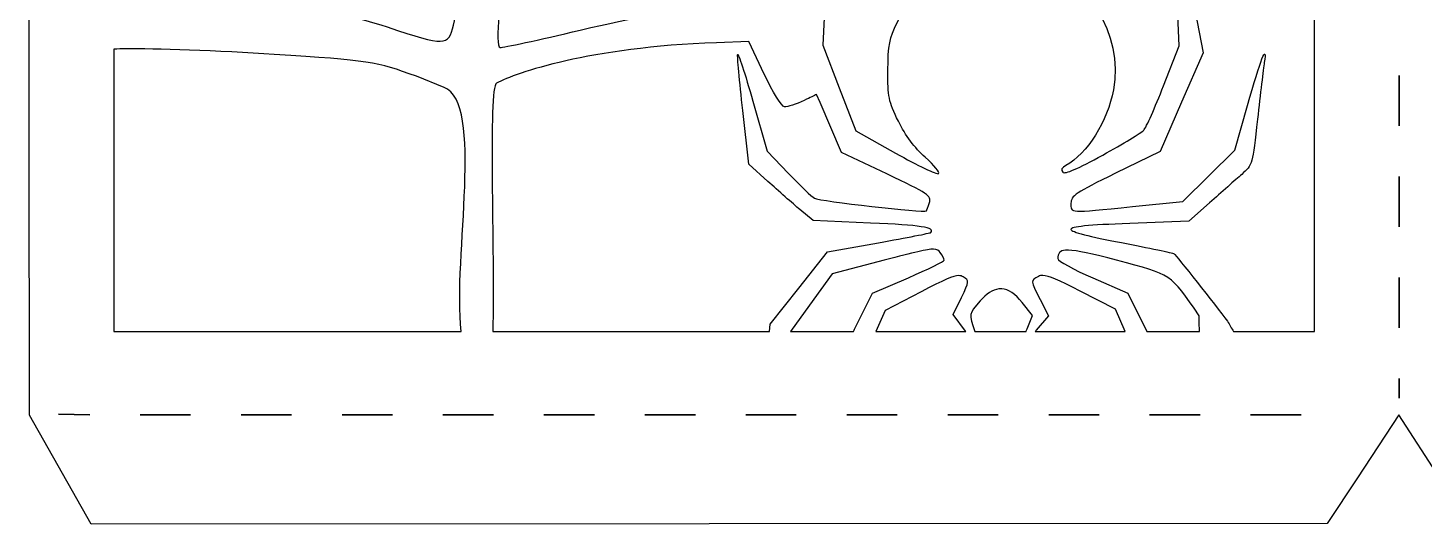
# Model space of a CAD drawing. Header units: centimetres. Extents: x -9.8 to 9.8, y -10.5 to 10.5.
# Drawn here: x -9.85 to -0.16, y -10.53 to -7.08 of the extents above; entities that cross this region are included whole.
import ezdxf

# ---------------------------------------------------------------- set-up
doc = ezdxf.new("R2010")
doc.units = ezdxf.units.CM
doc.header["$MEASUREMENT"] = 0
doc.layers.add('Layer 1', color=7, linetype='Continuous')

msp = doc.modelspace()

# ---------------------------------------------------------------- linework, layer by layer
at = {"layer": 'Layer 1'}
for points, knots in [([(-9.84705, -0.26086), (-9.84705, -0.26086), (-9.83713, -9.77098), (-9.83713, -9.77098), (-9.83713, -9.77098), (-9.83713, -9.77098), (-9.40884, -10.52752), (-9.40884, -10.52752), (-9.40884, -10.52752), (-9.40884, -10.52752), (-0.8289, -10.52421), (-0.8289, -10.52421), (-0.8289, -10.52421), (-0.8289, -10.52421), (-0.61971, -10.20754), (-0.61971, -10.20754), (-0.61971, -10.20754), (-0.61971, -10.20754), (-0.33198, -9.77015), (-0.33198, -9.77015), (-0.33198, -9.77015), (-0.33198, -9.77015), (-0.04838, -10.20919), (-0.04838, -10.20919), (-0.04838, -10.20919), (-0.04838, -10.20919), (0.15585, -10.52421), (0.15585, -10.52421), (0.15585, -10.52421), (0.15585, -10.52421), (8.58531, -10.5209), (8.58531, -10.5209), (8.58531, -10.5209), (8.58531, -10.5209), (8.99771, -10.00302), (9.18641, -9.78585), (9.18641, -9.78585), (9.18641, -9.78585), (9.8272, -9.26339), (9.8272, -9.26339), (9.8272, -9.26339), (9.8272, -9.26339), (9.81035, -0.86758), (9.81035, -0.86758), (9.81035, -0.86758), (9.81035, -0.86758), (9.16657, -0.26085), (9.16657, -0.26085), (9.16657, -0.26085), (9.16657, -0.26085), (9.16657, -0.26168), (9.16657, -0.26168), (9.16657, -0.26168), (9.16657, -0.26168), (-0.32205, -0.26168), (-0.32205, -0.26168), (-0.32205, -0.26168), (-0.32205, -0.26168), (-0.32205, -0.26085), (-0.32205, -0.26085), (-0.32205, -0.26085), (-0.32205, -0.26085), (-9.84705, -0.26086), (-9.84705, -0.26086)], [0, 0, 0, 0, 0.0588235, 0.0588235, 0.0588235, 0.0588235, 0.1176471, 0.1176471, 0.1176471, 0.1176471, 0.1764706, 0.1764706, 0.1764706, 0.1764706, 0.2352941, 0.2352941, 0.2352941, 0.2352941, 0.2941176, 0.2941176, 0.2941176, 0.2941176, 0.3529412, 0.3529412, 0.3529412, 0.3529412, 0.4117647, 0.4117647, 0.4117647, 0.4117647, 0.4705882, 0.4705882, 0.4705882, 0.4705882, 0.5294118, 0.5294118, 0.5294118, 0.5294118, 0.5882353, 0.5882353, 0.5882353, 0.5882353, 0.6470588, 0.6470588, 0.6470588, 0.6470588, 0.7058824, 0.7058824, 0.7058824, 0.7058824, 0.7647059, 0.7647059, 0.7647059, 0.7647059, 0.8235294, 0.8235294, 0.8235294, 0.8235294, 0.8823529, 0.8823529, 0.8823529, 0.8823529, 1, 1, 1, 1]), ([(-3.03568, -5.35823), (-3.03568, -5.35795), (-1.35038, -6.13983), (-0.91736, -6.3405), (-0.91736, -6.3405), (-0.91736, -6.3405), (-0.91736, -9.19139), (-0.91736, -9.19139), (-0.91736, -9.19139), (-0.91736, -9.19139), (-1.48043, -9.19139), (-1.48043, -9.19139), (-1.48043, -9.19139), (-1.49247, -9.16844), (-1.50589, -9.14456), (-1.52177, -9.11946), (-1.52177, -9.11946), (-1.60264, -9.01037), (-1.87827, -8.6619), (-1.89136, -8.65231), (-1.89136, -8.65231), (-1.90031, -8.64575), (-2.06502, -8.61056), (-2.25764, -8.57459), (-2.25764, -8.57459), (-2.47495, -8.53402), (-2.60823, -8.4993), (-2.60821, -8.48281), (-2.60821, -8.48281), (-2.60819, -8.46393), (-2.48969, -8.45206), (-2.19893, -8.44147), (-2.19893, -8.44147), (-2.19893, -8.44147), (-1.78965, -8.42576), (-1.78965, -8.42576), (-1.78965, -8.42576), (-1.78965, -8.42576), (-1.64496, -8.2976), (-1.64496, -8.2976), (-1.64496, -8.2976), (-1.56524, -8.22676), (-1.46457, -8.13794), (-1.42254, -8.10082), (-1.42254, -8.10082), (-1.34669, -8.03381), (-1.34689, -8.03189), (-1.31257, -7.71883), (-1.31257, -7.71883), (-1.29356, -7.54538), (-1.27189, -7.3678), (-1.26544, -7.32444), (-1.26544, -7.32444), (-1.24421, -7.18181), (-1.29128, -7.30177), (-1.38202, -7.62292), (-1.38202, -7.62292), (-1.38202, -7.62292), (-1.47049, -7.93298), (-1.47049, -7.93298), (-1.47049, -7.93298), (-1.47049, -7.93298), (-1.65074, -8.11075), (-1.65074, -8.11075), (-1.65074, -8.11075), (-1.65074, -8.11075), (-1.83099, -8.28934), (-1.83099, -8.28934), (-1.83099, -8.28934), (-1.83099, -8.28934), (-2.17991, -8.32407), (-2.17991, -8.32407), (-2.17991, -8.32407), (-2.63, -8.36937), (-2.60746, -8.37062), (-2.60738, -8.30175), (-2.60738, -8.30175), (-2.60733, -8.25035), (-2.57572, -8.22831), (-2.29815, -8.09339), (-2.29815, -8.09339), (-2.29815, -8.09339), (-1.98809, -7.94291), (-1.98809, -7.94291), (-1.98809, -7.94291), (-1.98809, -7.94291), (-1.83926, -7.60061), (-1.83926, -7.60061), (-1.83926, -7.60061), (-1.83926, -7.60061), (-1.69043, -7.25831), (-1.69043, -7.25831), (-1.69043, -7.25831), (-1.69043, -7.25831), (-1.78469, -6.76552), (-1.78469, -6.76552), (-1.78469, -6.76552), (-1.83629, -6.49465), (-1.88423, -6.2582), (-1.89218, -6.24049), (-1.89218, -6.24049), (-1.90013, -6.22277), (-1.903, -6.28936), (-1.89714, -6.38849), (-1.89714, -6.38849), (-1.89128, -6.48762), (-1.87944, -6.7128), (-1.87151, -6.88872), (-1.87151, -6.88872), (-1.87151, -6.88872), (-1.85663, -7.2087), (-1.85663, -7.2087), (-1.85663, -7.2087), (-1.85663, -7.2087), (-1.96494, -7.48569), (-1.96494, -7.48569), (-1.96494, -7.48569), (-2.0241, -7.63807), (-2.08586, -7.77671), (-2.10219, -7.79409), (-2.10219, -7.79409), (-2.11853, -7.81147), (-2.24641, -7.88904), (-2.38662, -7.9669), (-2.38662, -7.9669), (-2.55817, -8.06216), (-2.64928, -8.10134), (-2.66443, -8.08596), (-2.66443, -8.08596), (-2.67952, -8.07065), (-2.67231, -8.05529), (-2.64211, -8.03883), (-2.64211, -8.03883), (-2.49636, -7.95939), (-2.35253, -7.73142), (-2.31221, -7.51462), (-2.31221, -7.51462), (-2.23963, -7.1244), (-2.49632, -6.72519), (-2.88272, -6.62744), (-2.88272, -6.62744), (-2.92866, -6.61582), (-2.97785, -6.60906), (-3.02824, -6.60594), (-3.02824, -6.60594), (-3.03161, -6.33845), (-3.03387, -5.93558), (-3.03568, -5.35826), (-3.03568, -5.35826), (-3.03568, -5.35826), (-3.03568, -5.35823), (-3.03568, -5.35823)], [0, 0, 0, 0, 0.025641, 0.025641, 0.025641, 0.025641, 0.0512821, 0.0512821, 0.0512821, 0.0512821, 0.0769231, 0.0769231, 0.0769231, 0.0769231, 0.1025641, 0.1025641, 0.1025641, 0.1025641, 0.1282051, 0.1282051, 0.1282051, 0.1282051, 0.1538462, 0.1538462, 0.1538462, 0.1538462, 0.1794872, 0.1794872, 0.1794872, 0.1794872, 0.2051282, 0.2051282, 0.2051282, 0.2051282, 0.2307692, 0.2307692, 0.2307692, 0.2307692, 0.2564103, 0.2564103, 0.2564103, 0.2564103, 0.2820513, 0.2820513, 0.2820513, 0.2820513, 0.3076923, 0.3076923, 0.3076923, 0.3076923, 0.3333333, 0.3333333, 0.3333333, 0.3333333, 0.3589744, 0.3589744, 0.3589744, 0.3589744, 0.3846154, 0.3846154, 0.3846154, 0.3846154, 0.4102564, 0.4102564, 0.4102564, 0.4102564, 0.4358974, 0.4358974, 0.4358974, 0.4358974, 0.4615385, 0.4615385, 0.4615385, 0.4615385, 0.4871795, 0.4871795, 0.4871795, 0.4871795, 0.5128205, 0.5128205, 0.5128205, 0.5128205, 0.5384615, 0.5384615, 0.5384615, 0.5384615, 0.5641026, 0.5641026, 0.5641026, 0.5641026, 0.5897436, 0.5897436, 0.5897436, 0.5897436, 0.6153846, 0.6153846, 0.6153846, 0.6153846, 0.6410256, 0.6410256, 0.6410256, 0.6410256, 0.6666667, 0.6666667, 0.6666667, 0.6666667, 0.6923077, 0.6923077, 0.6923077, 0.6923077, 0.7179487, 0.7179487, 0.7179487, 0.7179487, 0.7435897, 0.7435897, 0.7435897, 0.7435897, 0.7692308, 0.7692308, 0.7692308, 0.7692308, 0.7948718, 0.7948718, 0.7948718, 0.7948718, 0.8205128, 0.8205128, 0.8205128, 0.8205128, 0.8461538, 0.8461538, 0.8461538, 0.8461538, 0.8717949, 0.8717949, 0.8717949, 0.8717949, 0.8974359, 0.8974359, 0.8974359, 0.8974359, 0.9230769, 0.9230769, 0.9230769, 0.9230769, 0.9487179, 0.9487179, 0.9487179, 0.9487179, 1, 1, 1, 1]), ([(-3.1688, -5.50788), (-3.16701, -5.99448), (-3.16439, -6.36399), (-3.16136, -6.6059), (-3.16136, -6.6059), (-3.28147, -6.61505), (-3.4004, -6.64677), (-3.49622, -6.69685), (-3.49622, -6.69685), (-3.60566, -6.75405), (-3.7465, -6.91016), (-3.81372, -7.04742), (-3.81372, -7.04742), (-3.8675, -7.15723), (-3.87686, -7.20356), (-3.87821, -7.37815), (-3.87821, -7.37815), (-3.87965, -7.56378), (-3.87308, -7.59419), (-3.80545, -7.73203), (-3.80545, -7.73203), (-3.75661, -7.83157), (-3.69365, -7.91675), (-3.61859, -7.98256), (-3.61859, -7.98256), (-3.55603, -8.03741), (-3.51393, -8.0884), (-3.52599, -8.09583), (-3.52599, -8.09583), (-3.53804, -8.10326), (-3.67259, -8.03919), (-3.82447, -7.95362), (-3.82447, -7.95362), (-3.82447, -7.95362), (-4.10063, -7.79818), (-4.10063, -7.79818), (-4.10063, -7.79818), (-4.10063, -7.79818), (-4.21556, -7.50135), (-4.21556, -7.50135), (-4.21556, -7.50135), (-4.21556, -7.50135), (-4.33049, -7.20452), (-4.33049, -7.20452), (-4.33049, -7.20452), (-4.33049, -7.20452), (-4.30569, -6.72744), (-4.30569, -6.72744), (-4.30569, -6.72744), (-4.29575, -6.71105), (-4.28755, -6.69802), (-4.27675, -6.68031), (-4.27675, -6.68031), (-4.07637, -6.3518), (-3.73334, -5.98202), (-3.2548, -5.57898), (-3.2548, -5.57898), (-3.22189, -5.55127), (-3.19407, -5.52889), (-3.16881, -5.50787), (-3.16881, -5.50787), (-3.16881, -5.50787), (-3.1688, -5.50788), (-3.1688, -5.50788)], [0, 0, 0, 0, 0.0588235, 0.0588235, 0.0588235, 0.0588235, 0.1176471, 0.1176471, 0.1176471, 0.1176471, 0.1764706, 0.1764706, 0.1764706, 0.1764706, 0.2352941, 0.2352941, 0.2352941, 0.2352941, 0.2941176, 0.2941176, 0.2941176, 0.2941176, 0.3529412, 0.3529412, 0.3529412, 0.3529412, 0.4117647, 0.4117647, 0.4117647, 0.4117647, 0.4705882, 0.4705882, 0.4705882, 0.4705882, 0.5294118, 0.5294118, 0.5294118, 0.5294118, 0.5882353, 0.5882353, 0.5882353, 0.5882353, 0.6470588, 0.6470588, 0.6470588, 0.6470588, 0.7058824, 0.7058824, 0.7058824, 0.7058824, 0.7647059, 0.7647059, 0.7647059, 0.7647059, 0.8235294, 0.8235294, 0.8235294, 0.8235294, 0.8823529, 0.8823529, 0.8823529, 0.8823529, 1, 1, 1, 1]), ([(-8.27112, -6.14205), (-8.27112, -6.14205), (-7.75932, -6.20572), (-7.75932, -6.20572), (-7.75932, -6.20572), (-7.75932, -6.20572), (-7.24586, -6.26773), (-7.24586, -6.26773), (-7.24586, -6.26773), (-7.24586, -6.26773), (-7.03585, -6.41408), (-7.03585, -6.41408), (-7.03585, -6.41408), (-7.03585, -6.41408), (-6.82584, -6.56043), (-6.82584, -6.56043), (-6.82584, -6.56043), (-6.82584, -6.56043), (-6.8432, -6.74977), (-6.8432, -6.74977), (-6.8432, -6.74977), (-6.85254, -6.85407), (-6.87461, -6.99599), (-6.89281, -7.06479), (-6.89281, -7.06479), (-6.93187, -7.21247), (-6.94527, -7.21288), (-7.35335, -7.07802), (-7.35335, -7.07802), (-7.59425, -6.99841), (-7.70655, -6.98229), (-8.20002, -6.95648), (-8.20002, -6.95648), (-8.51293, -6.94011), (-8.83927, -6.92942), (-8.92514, -6.93333), (-8.92514, -6.93333), (-8.92514, -6.93333), (-9.08141, -6.94077), (-9.08141, -6.94077), (-9.08141, -6.94077), (-9.08141, -6.94077), (-8.83915, -6.69686), (-8.83915, -6.69686), (-8.83915, -6.69686), (-8.70612, -6.56267), (-8.52361, -6.38306), (-8.43401, -6.2975), (-8.43401, -6.2975), (-8.43401, -6.2975), (-8.27112, -6.14205), (-8.27112, -6.14205)], [0, 0, 0, 0, 0.0714286, 0.0714286, 0.0714286, 0.0714286, 0.1428571, 0.1428571, 0.1428571, 0.1428571, 0.2142857, 0.2142857, 0.2142857, 0.2142857, 0.2857143, 0.2857143, 0.2857143, 0.2857143, 0.3571429, 0.3571429, 0.3571429, 0.3571429, 0.4285714, 0.4285714, 0.4285714, 0.4285714, 0.5, 0.5, 0.5, 0.5, 0.5714286, 0.5714286, 0.5714286, 0.5714286, 0.6428571, 0.6428571, 0.6428571, 0.6428571, 0.7142857, 0.7142857, 0.7142857, 0.7142857, 0.7857143, 0.7857143, 0.7857143, 0.7857143, 0.8571429, 0.8571429, 0.8571429, 0.8571429, 1, 1, 1, 1]), ([(-5.38055, -6.37687), (-5.21313, -6.37826), (-5.19131, -6.44674), (-5.10026, -6.64145), (-5.10026, -6.64145), (-5.03406, -6.78302), (-4.98209, -6.9223), (-4.9845, -6.94985), (-4.9845, -6.94985), (-4.98788, -6.98846), (-5.0457, -6.99695), (-5.23751, -6.98706), (-5.23751, -6.98706), (-5.42776, -6.97725), (-5.61076, -7.00405), (-6.01307, -7.09951), (-6.01307, -7.09951), (-6.30258, -7.1682), (-6.55271, -7.22245), (-6.5687, -7.22105), (-6.5687, -7.22105), (-6.60924, -7.2175), (-6.56896, -6.80093), (-6.51826, -6.70015), (-6.51826, -6.70015), (-6.47146, -6.60709), (-6.15138, -6.47263), (-5.88574, -6.43474), (-5.88574, -6.43474), (-5.63335, -6.39874), (-5.481, -6.37603), (-5.38055, -6.37686), (-5.38055, -6.37686), (-5.38055, -6.37686), (-5.38055, -6.37687), (-5.38055, -6.37687)], [0, 0, 0, 0, 0.1, 0.1, 0.1, 0.1, 0.2, 0.2, 0.2, 0.2, 0.3, 0.3, 0.3, 0.3, 0.4, 0.4, 0.4, 0.4, 0.5, 0.5, 0.5, 0.5, 0.6, 0.6, 0.6, 0.6, 0.7, 0.7, 0.7, 0.7, 0.8, 0.8, 0.8, 0.8, 1, 1, 1, 1]), ([(-9.16575, -7.23015), (-8.98119, -7.22683), (-8.51817, -7.24404), (-8.13718, -7.26818), (-8.13718, -7.26818), (-7.48221, -7.30969), (-7.42889, -7.3177), (-7.15078, -7.42032), (-7.15078, -7.42032), (-7.15078, -7.42032), (-6.95896, -7.49721), (-6.95896, -7.49721), (-6.95896, -7.49721), (-6.67904, -7.60049), (-6.89593, -8.66807), (-6.84072, -9.19137), (-6.84072, -9.19137), (-6.84072, -9.19137), (-9.25174, -9.19137), (-9.25174, -9.19137), (-9.25174, -9.19137), (-9.25174, -9.19137), (-9.25174, -7.23097), (-9.25174, -7.23097), (-9.25174, -7.23097), (-9.22362, -7.23094), (-9.19545, -7.23067), (-9.16575, -7.23014), (-9.16575, -7.23014), (-9.16575, -7.23014), (-9.16575, -7.23015), (-9.16575, -7.23015)], [0, 0, 0, 0, 0.1111111, 0.1111111, 0.1111111, 0.1111111, 0.2222222, 0.2222222, 0.2222222, 0.2222222, 0.3333333, 0.3333333, 0.3333333, 0.3333333, 0.4444444, 0.4444444, 0.4444444, 0.4444444, 0.5555556, 0.5555556, 0.5555556, 0.5555556, 0.6666667, 0.6666667, 0.6666667, 0.6666667, 0.7777778, 0.7777778, 0.7777778, 0.7777778, 1, 1, 1, 1]), ([(-4.84229, -7.17972), (-4.84229, -7.17972), (-4.73646, -7.40462), (-4.73646, -7.40462), (-4.73646, -7.40462), (-4.67783, -7.52844), (-4.6143, -7.63114), (-4.59507, -7.63282), (-4.59507, -7.63282), (-4.57584, -7.6345), (-4.51434, -7.61433), (-4.45864, -7.58734), (-4.45864, -7.58734), (-4.41582, -7.56659), (-4.39111, -7.55478), (-4.37265, -7.546), (-4.37265, -7.546), (-4.37265, -7.546), (-4.34867, -7.6014), (-4.34867, -7.6014), (-4.34867, -7.6014), (-4.34867, -7.6014), (-4.19902, -7.94867), (-4.19902, -7.94867), (-4.19902, -7.94867), (-4.19902, -7.94867), (-3.88648, -8.0975), (-3.88648, -8.0975), (-3.88648, -8.0975), (-3.5983, -8.23435), (-3.57529, -8.25021), (-3.58965, -8.29676), (-3.58965, -8.29676), (-3.59822, -8.32453), (-3.60753, -8.35054), (-3.61115, -8.35464), (-3.61115, -8.35464), (-3.62297, -8.36809), (-4.3529, -8.28567), (-4.38754, -8.267), (-4.38754, -8.267), (-4.40611, -8.25699), (-4.48752, -8.1791), (-4.56861, -8.09419), (-4.56861, -8.09419), (-4.56861, -8.09419), (-4.71578, -7.93957), (-4.71578, -7.93957), (-4.71578, -7.93957), (-4.71578, -7.93957), (-4.815, -7.59396), (-4.815, -7.59396), (-4.815, -7.59396), (-4.86947, -7.40367), (-4.91734, -7.2568), (-4.92083, -7.26736), (-4.92083, -7.26736), (-4.92432, -7.27792), (-4.90858, -7.45323), (-4.88528, -7.65762), (-4.88528, -7.65762), (-4.88528, -7.65762), (-4.84229, -8.02969), (-4.84229, -8.02969), (-4.84229, -8.02969), (-4.84229, -8.02969), (-4.71083, -8.14958), (-4.71083, -8.14958), (-4.71083, -8.14958), (-4.63845, -8.21527), (-4.53829, -8.30334), (-4.48841, -8.34554), (-4.48841, -8.34554), (-4.48841, -8.34554), (-4.39746, -8.42161), (-4.39746, -8.42161), (-4.39746, -8.42161), (-4.39746, -8.42161), (-3.9981, -8.43897), (-3.9981, -8.43897), (-3.9981, -8.43897), (-3.65325, -8.45317), (-3.54592, -8.46974), (-3.58055, -8.50429), (-3.58055, -8.50429), (-3.58489, -8.50862), (-3.74748, -8.54039), (-3.9427, -8.5754), (-3.9427, -8.5754), (-3.9427, -8.5754), (-4.29823, -8.63907), (-4.29823, -8.63907), (-4.29823, -8.63907), (-4.29823, -8.63907), (-4.49667, -8.89042), (-4.49667, -8.89042), (-4.49667, -8.89042), (-4.49667, -8.89042), (-4.69511, -9.14012), (-4.69511, -9.14012), (-4.69511, -9.14012), (-4.69511, -9.14012), (-4.70007, -9.19138), (-4.70007, -9.19138), (-4.70007, -9.19138), (-4.70007, -9.19138), (-6.62078, -9.19138), (-6.62078, -9.19138), (-6.62078, -9.19138), (-6.60578, -8.64441), (-6.65447, -7.49784), (-6.59515, -7.46745), (-6.59515, -7.46745), (-6.4577, -7.39705), (-5.95622, -7.21886), (-5.06718, -7.18716), (-5.06718, -7.18716), (-5.06718, -7.18716), (-4.84229, -7.17972), (-4.84229, -7.17972)], [0, 0, 0, 0, 0.0322581, 0.0322581, 0.0322581, 0.0322581, 0.0645161, 0.0645161, 0.0645161, 0.0645161, 0.0967742, 0.0967742, 0.0967742, 0.0967742, 0.1290323, 0.1290323, 0.1290323, 0.1290323, 0.1612903, 0.1612903, 0.1612903, 0.1612903, 0.1935484, 0.1935484, 0.1935484, 0.1935484, 0.2258065, 0.2258065, 0.2258065, 0.2258065, 0.2580645, 0.2580645, 0.2580645, 0.2580645, 0.2903226, 0.2903226, 0.2903226, 0.2903226, 0.3225806, 0.3225806, 0.3225806, 0.3225806, 0.3548387, 0.3548387, 0.3548387, 0.3548387, 0.3870968, 0.3870968, 0.3870968, 0.3870968, 0.4193548, 0.4193548, 0.4193548, 0.4193548, 0.4516129, 0.4516129, 0.4516129, 0.4516129, 0.483871, 0.483871, 0.483871, 0.483871, 0.516129, 0.516129, 0.516129, 0.516129, 0.5483871, 0.5483871, 0.5483871, 0.5483871, 0.5806452, 0.5806452, 0.5806452, 0.5806452, 0.6129032, 0.6129032, 0.6129032, 0.6129032, 0.6451613, 0.6451613, 0.6451613, 0.6451613, 0.6774194, 0.6774194, 0.6774194, 0.6774194, 0.7096774, 0.7096774, 0.7096774, 0.7096774, 0.7419355, 0.7419355, 0.7419355, 0.7419355, 0.7741935, 0.7741935, 0.7741935, 0.7741935, 0.8064516, 0.8064516, 0.8064516, 0.8064516, 0.8387097, 0.8387097, 0.8387097, 0.8387097, 0.8709677, 0.8709677, 0.8709677, 0.8709677, 0.9032258, 0.9032258, 0.9032258, 0.9032258, 0.9354839, 0.9354839, 0.9354839, 0.9354839, 1, 1, 1, 1]), ([(-0.3304, -7.76467), (-0.3304, -7.76467), (-0.3304, -7.41435), (-0.3304, -7.41435), (-0.3304, -7.41435), (-0.3304, -7.41435), (-0.3304, -7.76467), (-0.3304, -7.76467)], [0, 0, 0, 0, 0.3333333, 0.3333333, 0.3333333, 0.3333333, 1, 1, 1, 1]), ([(-0.3304, -8.46532), (-0.3304, -8.46532), (-0.3304, -8.115), (-0.3304, -8.115), (-0.3304, -8.115), (-0.3304, -8.115), (-0.3304, -8.46532), (-0.3304, -8.46532)], [0, 0, 0, 0, 0.3333333, 0.3333333, 0.3333333, 0.3333333, 1, 1, 1, 1]), ([(-3.56154, -8.62004), (-3.53561, -8.62031), (-3.52545, -8.62837), (-3.51524, -8.64236), (-3.51524, -8.64236), (-3.49933, -8.66416), (-3.48712, -8.68837), (-3.48713, -8.6961), (-3.48713, -8.6961), (-3.48714, -8.70384), (-3.59902, -8.75914), (-3.736, -8.81847), (-3.736, -8.81847), (-3.736, -8.81847), (-3.9857, -8.92596), (-3.9857, -8.92596), (-3.9857, -8.92596), (-3.9857, -8.92596), (-4.10807, -9.1707), (-4.10807, -9.1707), (-4.10807, -9.1707), (-4.11156, -9.17764), (-4.11458, -9.18451), (-4.11799, -9.19137), (-4.11799, -9.19137), (-4.11799, -9.19137), (-4.55373, -9.19137), (-4.55373, -9.19137), (-4.55373, -9.19137), (-4.55373, -9.19137), (-4.42309, -9.00947), (-4.42309, -9.00947), (-4.42309, -9.00947), (-4.42309, -9.00947), (-4.26434, -8.79036), (-4.26434, -8.79036), (-4.26434, -8.79036), (-4.26434, -8.79036), (-3.90467, -8.6961), (-3.90467, -8.6961), (-3.90467, -8.6961), (-3.69303, -8.64108), (-3.60476, -8.61963), (-3.56154, -8.62003), (-3.56154, -8.62003), (-3.56154, -8.62003), (-3.56154, -8.62004), (-3.56154, -8.62004)], [0, 0, 0, 0, 0.0769231, 0.0769231, 0.0769231, 0.0769231, 0.1538462, 0.1538462, 0.1538462, 0.1538462, 0.2307692, 0.2307692, 0.2307692, 0.2307692, 0.3076923, 0.3076923, 0.3076923, 0.3076923, 0.3846154, 0.3846154, 0.3846154, 0.3846154, 0.4615385, 0.4615385, 0.4615385, 0.4615385, 0.5384615, 0.5384615, 0.5384615, 0.5384615, 0.6153846, 0.6153846, 0.6153846, 0.6153846, 0.6923077, 0.6923077, 0.6923077, 0.6923077, 0.7692308, 0.7692308, 0.7692308, 0.7692308, 0.8461538, 0.8461538, 0.8461538, 0.8461538, 1, 1, 1, 1]), ([(-2.64459, -8.62666), (-2.63861, -8.62619), (-2.63203, -8.62645), (-2.62475, -8.62666), (-2.62475, -8.62666), (-2.56649, -8.62831), (-2.46506, -8.65137), (-2.29071, -8.69694), (-2.29071, -8.69694), (-1.90375, -8.79809), (-1.92113, -8.78652), (-1.71772, -9.08224), (-1.71772, -9.08224), (-1.71884, -9.12104), (-1.71736, -9.15781), (-1.71441, -9.19138), (-1.71441, -9.19138), (-1.71441, -9.19138), (-2.08069, -9.19138), (-2.08069, -9.19138), (-2.08069, -9.19138), (-2.08069, -9.19138), (-2.08317, -9.18559), (-2.08317, -9.18559), (-2.08317, -9.18559), (-2.08317, -9.18559), (-2.21298, -8.92431), (-2.21298, -8.92431), (-2.21298, -8.92431), (-2.21298, -8.92431), (-2.45524, -8.8193), (-2.45524, -8.8193), (-2.45524, -8.8193), (-2.58884, -8.76138), (-2.69834, -8.70085), (-2.69833, -8.68535), (-2.69833, -8.68535), (-2.69828, -8.64984), (-2.68646, -8.62994), (-2.64459, -8.62665), (-2.64459, -8.62665), (-2.64459, -8.62665), (-2.64459, -8.62666), (-2.64459, -8.62666)], [0, 0, 0, 0, 0.0833333, 0.0833333, 0.0833333, 0.0833333, 0.1666667, 0.1666667, 0.1666667, 0.1666667, 0.25, 0.25, 0.25, 0.25, 0.3333333, 0.3333333, 0.3333333, 0.3333333, 0.4166667, 0.4166667, 0.4166667, 0.4166667, 0.5, 0.5, 0.5, 0.5, 0.5833333, 0.5833333, 0.5833333, 0.5833333, 0.6666667, 0.6666667, 0.6666667, 0.6666667, 0.75, 0.75, 0.75, 0.75, 0.8333333, 0.8333333, 0.8333333, 0.8333333, 1, 1, 1, 1]), ([(-3.38708, -8.8036), (-3.37456, -8.80387), (-3.36407, -8.80691), (-3.35483, -8.8127), (-3.35483, -8.8127), (-3.31261, -8.83913), (-3.31226, -8.84228), (-3.36806, -8.95574), (-3.36806, -8.95574), (-3.36806, -8.95574), (-3.42594, -9.07232), (-3.42594, -9.07232), (-3.42594, -9.07232), (-3.42594, -9.07232), (-3.33995, -9.18808), (-3.33995, -9.18808), (-3.33995, -9.18808), (-3.33907, -9.18928), (-3.33835, -9.19022), (-3.33747, -9.19139), (-3.33747, -9.19139), (-3.33747, -9.19139), (-3.96172, -9.19139), (-3.96172, -9.19139), (-3.96172, -9.19139), (-3.96172, -9.19139), (-3.89723, -9.04504), (-3.89723, -9.04504), (-3.89723, -9.04504), (-3.89723, -9.04504), (-3.64753, -8.91523), (-3.64753, -8.91523), (-3.64753, -8.91523), (-3.48766, -8.83217), (-3.42463, -8.80316), (-3.38708, -8.80361), (-3.38708, -8.80361), (-3.38708, -8.80361), (-3.38708, -8.8036), (-3.38708, -8.8036)], [0, 0, 0, 0, 0.0909091, 0.0909091, 0.0909091, 0.0909091, 0.1818182, 0.1818182, 0.1818182, 0.1818182, 0.2727273, 0.2727273, 0.2727273, 0.2727273, 0.3636364, 0.3636364, 0.3636364, 0.3636364, 0.4545455, 0.4545455, 0.4545455, 0.4545455, 0.5454545, 0.5454545, 0.5454545, 0.5454545, 0.6363636, 0.6363636, 0.6363636, 0.6363636, 0.7272727, 0.7272727, 0.7272727, 0.7272727, 0.8181818, 0.8181818, 0.8181818, 0.8181818, 1, 1, 1, 1]), ([(-2.80169, -8.80194), (-2.76216, -8.80338), (-2.69519, -8.83339), (-2.54372, -8.91108), (-2.54372, -8.91108), (-2.54372, -8.91108), (-2.29898, -9.03676), (-2.29898, -9.03676), (-2.29898, -9.03676), (-2.29898, -9.03676), (-2.23201, -9.19138), (-2.23201, -9.19138), (-2.23201, -9.19138), (-2.23201, -9.19138), (-2.85543, -9.19138), (-2.85543, -9.19138), (-2.85543, -9.19138), (-2.85294, -9.18841), (-2.85051, -9.18618), (-2.84799, -9.18311), (-2.84799, -9.18311), (-2.84799, -9.18311), (-2.76448, -9.08141), (-2.76448, -9.08141), (-2.76448, -9.08141), (-2.76448, -9.08141), (-2.82236, -8.96896), (-2.82236, -8.96896), (-2.82236, -8.96896), (-2.89081, -8.8335), (-2.89017, -8.8394), (-2.83394, -8.80938), (-2.83394, -8.80938), (-2.8246, -8.8044), (-2.81487, -8.80146), (-2.80169, -8.80194)], [0, 0, 0, 0, 0.1, 0.1, 0.1, 0.1, 0.2, 0.2, 0.2, 0.2, 0.3, 0.3, 0.3, 0.3, 0.4, 0.4, 0.4, 0.4, 0.5, 0.5, 0.5, 0.5, 0.6, 0.6, 0.6, 0.6, 0.7, 0.7, 0.7, 0.7, 0.8, 0.8, 0.8, 0.8, 1, 1, 1, 1]), ([(-0.3304, -9.16597), (-0.3304, -9.16597), (-0.3304, -8.81565), (-0.3304, -8.81565), (-0.3304, -8.81565), (-0.3304, -8.81565), (-0.3304, -9.16597), (-0.3304, -9.16597)], [0, 0, 0, 0, 0.3333333, 0.3333333, 0.3333333, 0.3333333, 1, 1, 1, 1]), ([(-3.08777, -8.89537), (-3.04047, -8.89806), (-2.99401, -8.92936), (-2.94638, -8.98963), (-2.94638, -8.98963), (-2.94638, -8.98963), (-2.87445, -9.08058), (-2.87445, -9.08058), (-2.87445, -9.08058), (-2.87445, -9.08058), (-2.91166, -9.17236), (-2.91166, -9.17236), (-2.91166, -9.17236), (-2.91419, -9.17867), (-2.916, -9.1853), (-2.91827, -9.19138), (-2.91827, -9.19138), (-2.91827, -9.19138), (-3.27463, -9.19138), (-3.27463, -9.19138), (-3.27463, -9.19138), (-3.31825, -9.06737), (-3.31817, -9.07065), (-3.23742, -8.97889), (-3.23742, -8.97889), (-3.19323, -8.92867), (-3.1506, -8.90117), (-3.10844, -8.89621), (-3.10844, -8.89621), (-3.10166, -8.89541), (-3.09453, -8.895), (-3.08777, -8.89538), (-3.08777, -8.89538), (-3.08777, -8.89538), (-3.08777, -8.89537), (-3.08777, -8.89537)], [0, 0, 0, 0, 0.1, 0.1, 0.1, 0.1, 0.2, 0.2, 0.2, 0.2, 0.3, 0.3, 0.3, 0.3, 0.4, 0.4, 0.4, 0.4, 0.5, 0.5, 0.5, 0.5, 0.6, 0.6, 0.6, 0.6, 0.7, 0.7, 0.7, 0.7, 0.8, 0.8, 0.8, 0.8, 1, 1, 1, 1]), ([(-0.3304, -9.653), (-0.3304, -9.653), (-0.3304, -9.51629), (-0.3304, -9.51629), (-0.3304, -9.51629), (-0.3304, -9.51629), (-0.3304, -9.653), (-0.3304, -9.653)], [0, 0, 0, 0, 0.3333333, 0.3333333, 0.3333333, 0.3333333, 1, 1, 1, 1]), ([(-9.63424, -9.7647), (-9.63424, -9.7647), (-9.41837, -9.7695), (-9.41837, -9.7695), (-9.41837, -9.7695), (-9.41837, -9.7695), (-9.63424, -9.7647), (-9.63424, -9.7647)], [0, 0, 0, 0, 0.3333333, 0.3333333, 0.3333333, 0.3333333, 1, 1, 1, 1]), ([(-9.06805, -9.76951), (-9.06805, -9.76951), (-8.71773, -9.76951), (-8.71773, -9.76951), (-8.71773, -9.76951), (-8.71773, -9.76951), (-9.06805, -9.76951), (-9.06805, -9.76951)], [0, 0, 0, 0, 0.3333333, 0.3333333, 0.3333333, 0.3333333, 1, 1, 1, 1]), ([(-8.3674, -9.76951), (-8.3674, -9.76951), (-8.01708, -9.76951), (-8.01708, -9.76951), (-8.01708, -9.76951), (-8.01708, -9.76951), (-8.3674, -9.76951), (-8.3674, -9.76951)], [0, 0, 0, 0, 0.3333333, 0.3333333, 0.3333333, 0.3333333, 1, 1, 1, 1]), ([(-7.66675, -9.76951), (-7.66675, -9.76951), (-7.31643, -9.76951), (-7.31643, -9.76951), (-7.31643, -9.76951), (-7.31643, -9.76951), (-7.66675, -9.76951), (-7.66675, -9.76951)], [0, 0, 0, 0, 0.3333333, 0.3333333, 0.3333333, 0.3333333, 1, 1, 1, 1]), ([(-6.9661, -9.76951), (-6.9661, -9.76951), (-6.61578, -9.76951), (-6.61578, -9.76951), (-6.61578, -9.76951), (-6.61578, -9.76951), (-6.9661, -9.76951), (-6.9661, -9.76951)], [0, 0, 0, 0, 0.3333333, 0.3333333, 0.3333333, 0.3333333, 1, 1, 1, 1]), ([(-6.26545, -9.76951), (-6.26545, -9.76951), (-5.91513, -9.76951), (-5.91513, -9.76951), (-5.91513, -9.76951), (-5.91513, -9.76951), (-6.26545, -9.76951), (-6.26545, -9.76951)], [0, 0, 0, 0, 0.3333333, 0.3333333, 0.3333333, 0.3333333, 1, 1, 1, 1]), ([(-5.5648, -9.76951), (-5.5648, -9.76951), (-5.21448, -9.76951), (-5.21448, -9.76951), (-5.21448, -9.76951), (-5.21448, -9.76951), (-5.5648, -9.76951), (-5.5648, -9.76951)], [0, 0, 0, 0, 0.3333333, 0.3333333, 0.3333333, 0.3333333, 1, 1, 1, 1]), ([(-4.86415, -9.76951), (-4.86415, -9.76951), (-4.51383, -9.76951), (-4.51383, -9.76951), (-4.51383, -9.76951), (-4.51383, -9.76951), (-4.86415, -9.76951), (-4.86415, -9.76951)], [0, 0, 0, 0, 0.3333333, 0.3333333, 0.3333333, 0.3333333, 1, 1, 1, 1]), ([(-4.1635, -9.76951), (-4.1635, -9.76951), (-3.81318, -9.76951), (-3.81318, -9.76951), (-3.81318, -9.76951), (-3.81318, -9.76951), (-4.1635, -9.76951), (-4.1635, -9.76951)], [0, 0, 0, 0, 0.3333333, 0.3333333, 0.3333333, 0.3333333, 1, 1, 1, 1]), ([(-3.46285, -9.76951), (-3.46285, -9.76951), (-3.11253, -9.76951), (-3.11253, -9.76951), (-3.11253, -9.76951), (-3.11253, -9.76951), (-3.46285, -9.76951), (-3.46285, -9.76951)], [0, 0, 0, 0, 0.3333333, 0.3333333, 0.3333333, 0.3333333, 1, 1, 1, 1]), ([(-2.76221, -9.76951), (-2.76221, -9.76951), (-2.41189, -9.76951), (-2.41189, -9.76951), (-2.41189, -9.76951), (-2.41189, -9.76951), (-2.76221, -9.76951), (-2.76221, -9.76951)], [0, 0, 0, 0, 0.3333333, 0.3333333, 0.3333333, 0.3333333, 1, 1, 1, 1]), ([(-2.06156, -9.76951), (-2.06156, -9.76951), (-1.71124, -9.76951), (-1.71124, -9.76951), (-1.71124, -9.76951), (-1.71124, -9.76951), (-2.06156, -9.76951), (-2.06156, -9.76951)], [0, 0, 0, 0, 0.3333333, 0.3333333, 0.3333333, 0.3333333, 1, 1, 1, 1]), ([(-1.36091, -9.76951), (-1.36091, -9.76951), (-1.01059, -9.76951), (-1.01059, -9.76951), (-1.01059, -9.76951), (-1.01059, -9.76951), (-1.36091, -9.76951), (-1.36091, -9.76951)], [0, 0, 0, 0, 0.3333333, 0.3333333, 0.3333333, 0.3333333, 1, 1, 1, 1])]:
    msp.add_open_spline(points, degree=3, knots=knots, dxfattribs=at)

doc.saveas('drawing.dxf')
